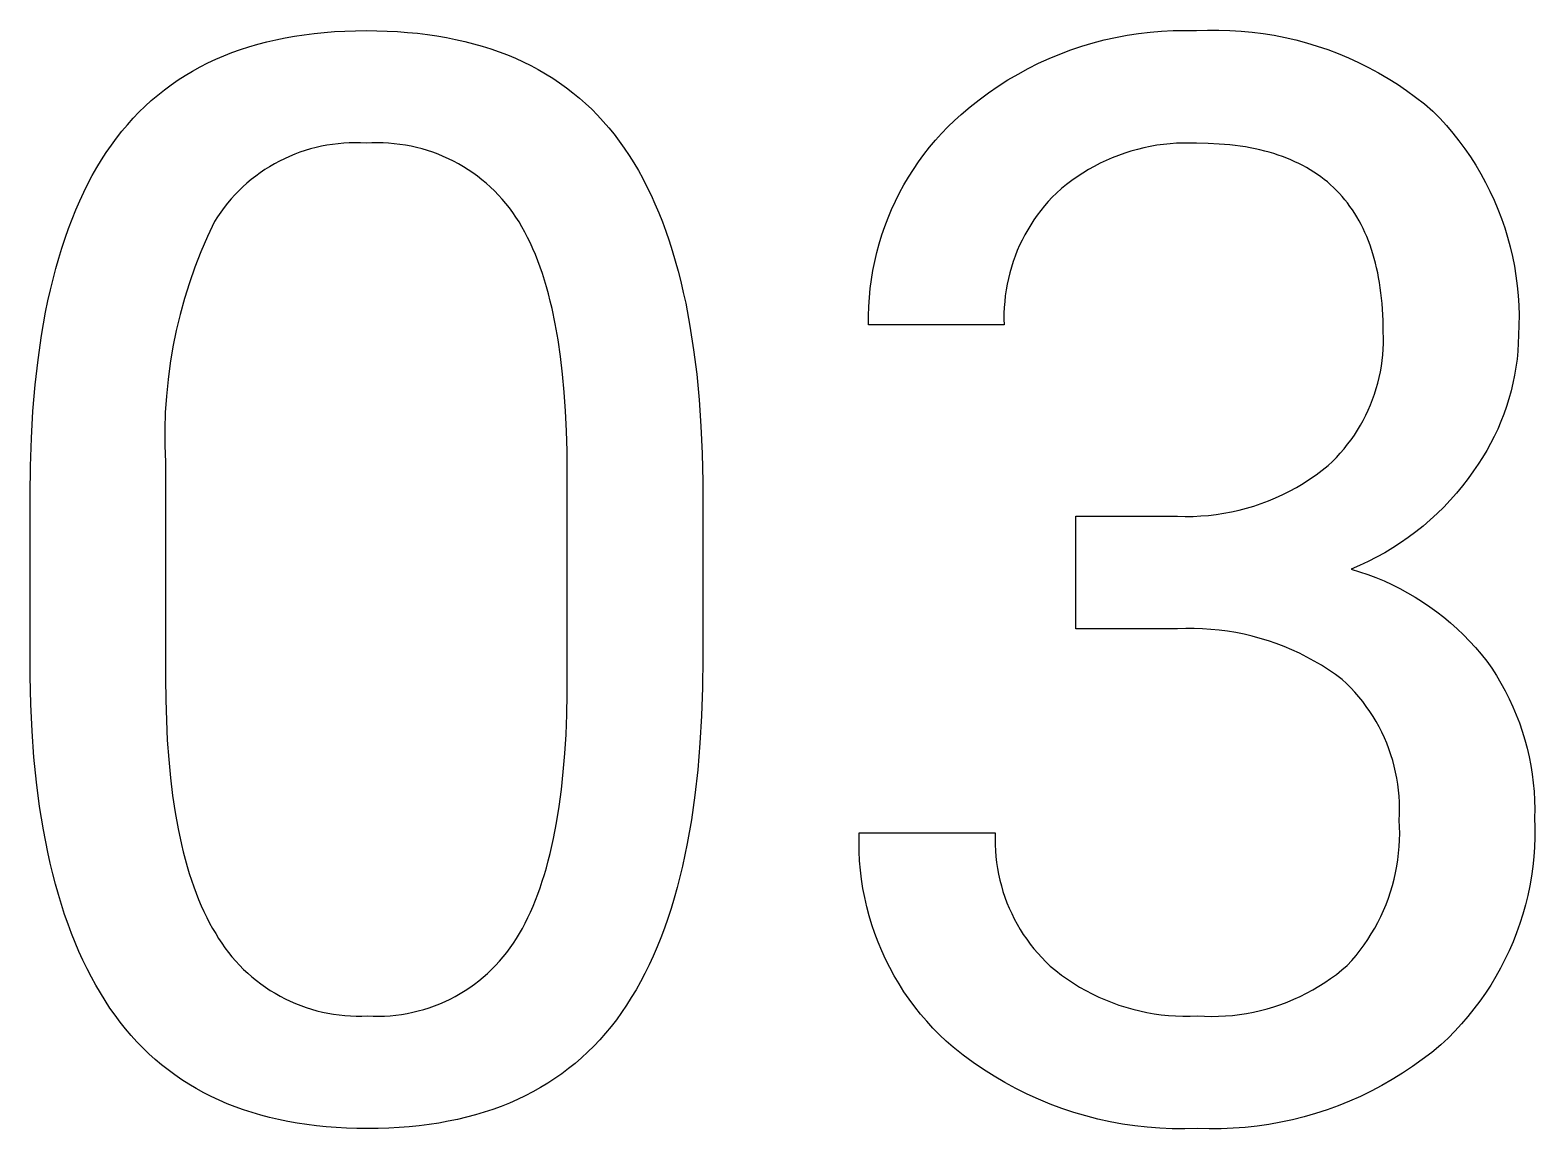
# Model space of a CAD drawing. Header units: millimetres. Extents: x 0 to 3480, y 0 to 2432.
# Drawn here: x 2509.27 to 2545.85, y 151.72 to 178.42 of the extents above; entities that cross this region are included whole.
import ezdxf

# ---------------------------------------------------------------- set-up
doc = ezdxf.new("R2010")
doc.units = ezdxf.units.MM
doc.header["$MEASUREMENT"] = 0
doc.layers.add('Domyślny', color=7, linetype='Continuous', true_color=0x000000)

msp = doc.modelspace()

# ---------------------------------------------------------------- linework, layer by layer
at = {"layer": 'Domyślny'}
for p, q in [((2515.025, 178.137), (2515.247, 178.189)), ((2515.247, 178.189), (2515.473, 178.235)), ((2515.473, 178.235), (2515.704, 178.276)), ((2515.704, 178.276), (2515.939, 178.311)), ((2515.939, 178.311), (2516.178, 178.341)), ((2516.178, 178.341), (2516.422, 178.366)), ((2516.422, 178.366), (2516.67, 178.385)), ((2516.67, 178.385), (2516.923, 178.398)), ((2516.923, 178.398), (2517.18, 178.406)), ((2517.18, 178.406), (2517.442, 178.409)), ((2517.442, 178.409), (2517.701, 178.407)), ((2517.701, 178.407), (2517.955, 178.399)), ((2517.955, 178.399), (2518.206, 178.386)), ((2518.206, 178.386), (2518.452, 178.367)), ((2518.452, 178.367), (2518.694, 178.344)), ((2518.694, 178.344), (2518.932, 178.315)), ((2518.932, 178.315), (2519.165, 178.281)), ((2519.165, 178.281), (2519.394, 178.241)), ((2519.394, 178.241), (2519.618, 178.197)), ((2519.618, 178.197), (2519.839, 178.147)), ((2519.839, 178.147), (2520.055, 178.092)), ((2535.112, 178.111), (2535.385, 178.183)), ((2535.385, 178.183), (2535.661, 178.245)), ((2535.661, 178.245), (2535.939, 178.297)), ((2535.939, 178.297), (2536.218, 178.34)), ((2536.218, 178.34), (2536.499, 178.373)), ((2536.499, 178.373), (2536.781, 178.397)), ((2536.781, 178.397), (2537.063, 178.411)), ((2537.063, 178.411), (2537.346, 178.415)), ((2537.346, 178.415), (2537.628, 178.409)), ((2537.628, 178.409), (2537.899, 178.42)), ((2537.899, 178.42), (2538.169, 178.422)), ((2538.169, 178.422), (2538.44, 178.415)), ((2538.44, 178.415), (2538.71, 178.399)), ((2538.71, 178.399), (2538.979, 178.374)), ((2538.979, 178.374), (2539.248, 178.34)), ((2539.248, 178.34), (2539.515, 178.297)), ((2539.515, 178.297), (2539.78, 178.245)), ((2539.78, 178.245), (2540.044, 178.184)), ((2540.044, 178.184), (2540.305, 178.114)), ((2513.785, 177.714), (2513.98, 177.798)), ((2513.98, 177.798), (2514.18, 177.877)), ((2514.18, 177.877), (2514.385, 177.95)), ((2514.385, 177.95), (2514.594, 178.018)), ((2514.594, 178.018), (2514.807, 178.08)), ((2514.807, 178.08), (2515.025, 178.137)), ((2520.055, 178.092), (2520.267, 178.032)), ((2520.267, 178.032), (2520.474, 177.966)), ((2520.474, 177.966), (2520.677, 177.895)), ((2520.677, 177.895), (2520.876, 177.819)), ((2520.876, 177.819), (2521.07, 177.738)), ((2534.048, 177.732), (2534.309, 177.84)), ((2534.309, 177.84), (2534.573, 177.94)), ((2534.573, 177.94), (2534.841, 178.03)), ((2534.841, 178.03), (2535.112, 178.111)), ((2540.305, 178.114), (2540.564, 178.035)), ((2540.564, 178.035), (2540.821, 177.948)), ((2540.821, 177.948), (2541.074, 177.852)), ((2541.074, 177.852), (2541.323, 177.748)), ((2513.046, 177.322), (2513.224, 177.428)), ((2513.224, 177.428), (2513.406, 177.529)), ((2513.406, 177.529), (2513.593, 177.624)), ((2513.593, 177.624), (2513.785, 177.714)), ((2521.07, 177.738), (2521.261, 177.651)), ((2521.261, 177.651), (2521.446, 177.56)), ((2521.446, 177.56), (2521.628, 177.463)), ((2521.628, 177.463), (2521.805, 177.36)), ((2533.289, 177.354), (2533.537, 177.488)), ((2533.537, 177.488), (2533.79, 177.615)), ((2533.79, 177.615), (2534.048, 177.732)), ((2541.323, 177.748), (2541.569, 177.636)), ((2541.569, 177.636), (2541.812, 177.515)), ((2541.812, 177.515), (2542.05, 177.386)), ((2512.537, 176.972), (2512.702, 177.094)), ((2512.702, 177.094), (2512.872, 177.211)), ((2512.872, 177.211), (2513.046, 177.322)), ((2521.805, 177.36), (2521.978, 177.253)), ((2521.978, 177.253), (2522.147, 177.14)), ((2522.147, 177.14), (2522.311, 177.022)), ((2532.574, 176.899), (2532.807, 177.059)), ((2532.807, 177.059), (2533.045, 177.21)), ((2533.045, 177.21), (2533.289, 177.354)), ((2542.05, 177.386), (2542.283, 177.249)), ((2542.283, 177.249), (2542.512, 177.105)), ((2542.512, 177.105), (2542.736, 176.953)), ((2512.068, 176.572), (2512.22, 176.711)), ((2512.22, 176.711), (2512.377, 176.844)), ((2512.377, 176.844), (2512.537, 176.972)), ((2522.311, 177.022), (2522.471, 176.899)), ((2522.471, 176.899), (2522.627, 176.771)), ((2522.627, 176.771), (2522.779, 176.637)), ((2532.124, 176.556), (2532.346, 176.731)), ((2532.346, 176.731), (2532.574, 176.899)), ((2542.736, 176.953), (2542.954, 176.793)), ((2542.954, 176.793), (2543.167, 176.627)), ((2511.778, 176.279), (2511.921, 176.428)), ((2511.921, 176.428), (2512.068, 176.572)), ((2522.779, 176.637), (2522.926, 176.498)), ((2522.926, 176.498), (2523.069, 176.354)), ((2523.069, 176.354), (2523.207, 176.204)), ((2531.744, 176.224), (2531.909, 176.373)), ((2531.909, 176.373), (2532.124, 176.556)), ((2543.167, 176.627), (2543.375, 176.453)), ((2543.375, 176.453), (2543.542, 176.281)), ((2511.375, 175.798), (2511.505, 175.964)), ((2511.505, 175.964), (2511.639, 176.124)), ((2511.639, 176.124), (2511.778, 176.279)), ((2523.207, 176.204), (2523.341, 176.05)), ((2523.341, 176.05), (2523.471, 175.89)), ((2531.431, 175.909), (2531.585, 176.069)), ((2531.585, 176.069), (2531.744, 176.224)), ((2543.542, 176.281), (2543.703, 176.103)), ((2543.703, 176.103), (2543.859, 175.92)), ((2511.127, 175.45), (2511.249, 175.627)), ((2511.249, 175.627), (2511.375, 175.798)), ((2516.358, 175.599), (2516.225, 175.57)), ((2516.491, 175.625), (2516.358, 175.599)), ((2516.626, 175.645), (2516.491, 175.625)), ((2516.761, 175.661), (2516.626, 175.645)), ((2516.897, 175.673), (2516.761, 175.661)), ((2517.033, 175.68), (2516.897, 175.673)), ((2517.169, 175.682), (2517.033, 175.68)), ((2517.306, 175.679), (2517.169, 175.682)), ((2517.442, 175.672), (2517.306, 175.679)), ((2517.579, 175.679), (2517.442, 175.672)), ((2517.716, 175.682), (2517.579, 175.679)), ((2517.853, 175.68), (2517.716, 175.682)), ((2517.99, 175.673), (2517.853, 175.68)), ((2518.127, 175.661), (2517.99, 175.673)), ((2518.263, 175.645), (2518.127, 175.661)), ((2518.399, 175.624), (2518.263, 175.645)), ((2518.534, 175.599), (2518.399, 175.624)), ((2518.668, 175.569), (2518.534, 175.599)), ((2523.471, 175.89), (2523.597, 175.724)), ((2523.597, 175.724), (2523.718, 175.554)), ((2531.14, 175.575), (2531.283, 175.744)), ((2531.283, 175.744), (2531.431, 175.909)), ((2536.505, 175.595), (2536.347, 175.562)), ((2536.664, 175.622), (2536.505, 175.595)), ((2536.824, 175.644), (2536.664, 175.622)), ((2536.984, 175.661), (2536.824, 175.644)), ((2537.145, 175.672), (2536.984, 175.661)), ((2537.306, 175.678), (2537.145, 175.672)), ((2537.467, 175.678), (2537.306, 175.678)), ((2537.628, 175.672), (2537.467, 175.678)), ((2537.908, 175.668), (2537.628, 175.672)), ((2538.178, 175.654), (2537.908, 175.668)), ((2538.31, 175.644), (2538.178, 175.654)), ((2538.439, 175.632), (2538.31, 175.644)), ((2538.567, 175.617), (2538.439, 175.632)), ((2538.692, 175.601), (2538.567, 175.617)), ((2538.815, 175.582), (2538.692, 175.601)), ((2543.859, 175.92), (2544.008, 175.731)), ((2544.008, 175.731), (2544.15, 175.538)), ((2510.896, 175.079), (2511.01, 175.268)), ((2511.01, 175.268), (2511.127, 175.45)), ((2515.334, 175.237), (2515.214, 175.172)), ((2515.456, 175.297), (2515.334, 175.237)), ((2515.58, 175.353), (2515.456, 175.297)), ((2515.706, 175.405), (2515.58, 175.353)), ((2515.833, 175.453), (2515.706, 175.405)), ((2515.962, 175.496), (2515.833, 175.453)), ((2516.093, 175.535), (2515.962, 175.496)), ((2516.225, 175.57), (2516.093, 175.535)), ((2518.801, 175.535), (2518.668, 175.569)), ((2518.933, 175.496), (2518.801, 175.535)), ((2519.063, 175.452), (2518.933, 175.496)), ((2519.191, 175.404), (2519.063, 175.452)), ((2519.318, 175.352), (2519.191, 175.404)), ((2519.444, 175.296), (2519.318, 175.352)), ((2519.567, 175.235), (2519.444, 175.296)), ((2519.688, 175.17), (2519.567, 175.235)), ((2523.718, 175.554), (2523.836, 175.377)), ((2523.836, 175.377), (2523.95, 175.195)), ((2530.746, 175.038), (2530.871, 175.221)), ((2530.871, 175.221), (2531.002, 175.4)), ((2531.002, 175.4), (2531.14, 175.575)), ((2535.432, 175.254), (2535.286, 175.185)), ((2535.58, 175.319), (2535.432, 175.254)), ((2535.73, 175.378), (2535.58, 175.319)), ((2535.882, 175.432), (2535.73, 175.378)), ((2536.035, 175.48), (2535.882, 175.432)), ((2536.191, 175.524), (2536.035, 175.48)), ((2536.347, 175.562), (2536.191, 175.524)), ((2538.936, 175.56), (2538.815, 175.582)), ((2539.054, 175.537), (2538.936, 175.56)), ((2539.171, 175.511), (2539.054, 175.537)), ((2539.285, 175.483), (2539.171, 175.511)), ((2539.397, 175.453), (2539.285, 175.483)), ((2539.506, 175.42), (2539.397, 175.453)), ((2539.614, 175.386), (2539.506, 175.42)), ((2539.719, 175.349), (2539.614, 175.386)), ((2539.822, 175.31), (2539.719, 175.349)), ((2539.923, 175.268), (2539.822, 175.31)), ((2540.022, 175.224), (2539.923, 175.268)), ((2540.118, 175.179), (2540.022, 175.224)), ((2544.15, 175.538), (2544.286, 175.34)), ((2544.286, 175.34), (2544.416, 175.138)), ((2510.68, 174.686), (2510.786, 174.885)), ((2510.786, 174.885), (2510.896, 175.079)), ((2514.758, 174.874), (2514.651, 174.79)), ((2514.868, 174.954), (2514.758, 174.874)), ((2514.981, 175.031), (2514.868, 174.954)), ((2515.096, 175.103), (2514.981, 175.031)), ((2515.214, 175.172), (2515.096, 175.103)), ((2519.806, 175.101), (2519.688, 175.17)), ((2519.923, 175.028), (2519.806, 175.101)), ((2520.037, 174.952), (2519.923, 175.028)), ((2520.148, 174.871), (2520.037, 174.952)), ((2520.256, 174.787), (2520.148, 174.871)), ((2523.95, 175.195), (2524.061, 175.008)), ((2524.061, 175.008), (2524.167, 174.814)), ((2530.627, 174.851), (2530.746, 175.038)), ((2534.729, 174.86), (2534.598, 174.768)), ((2534.864, 174.949), (2534.729, 174.86)), ((2535.002, 175.032), (2534.864, 174.949)), ((2535.143, 175.111), (2535.002, 175.032)), ((2535.286, 175.185), (2535.143, 175.111)), ((2540.212, 175.13), (2540.118, 175.179)), ((2540.304, 175.08), (2540.212, 175.13)), ((2540.394, 175.027), (2540.304, 175.08)), ((2540.481, 174.973), (2540.394, 175.027)), ((2540.567, 174.915), (2540.481, 174.973)), ((2540.65, 174.856), (2540.567, 174.915)), ((2540.731, 174.794), (2540.65, 174.856)), ((2544.416, 175.138), (2544.538, 174.931)), ((2544.538, 174.931), (2544.653, 174.721)), ((2510.578, 174.48), (2510.68, 174.686)), ((2514.347, 174.517), (2514.252, 174.419)), ((2514.445, 174.611), (2514.347, 174.517)), ((2514.546, 174.702), (2514.445, 174.611)), ((2514.651, 174.79), (2514.546, 174.702)), ((2520.361, 174.699), (2520.256, 174.787)), ((2520.464, 174.607), (2520.361, 174.699)), ((2520.563, 174.512), (2520.464, 174.607)), ((2520.659, 174.414), (2520.563, 174.512)), ((2524.167, 174.814), (2524.27, 174.615)), ((2524.27, 174.615), (2524.369, 174.41)), ((2530.408, 174.464), (2530.515, 174.659)), ((2530.515, 174.659), (2530.627, 174.851)), ((2534.344, 174.569), (2534.222, 174.463)), ((2534.469, 174.67), (2534.344, 174.569)), ((2534.598, 174.768), (2534.469, 174.67)), ((2540.809, 174.731), (2540.731, 174.794)), ((2540.886, 174.665), (2540.809, 174.731)), ((2540.96, 174.596), (2540.886, 174.665)), ((2541.032, 174.526), (2540.96, 174.596)), ((2541.102, 174.453), (2541.032, 174.526)), ((2544.653, 174.721), (2544.761, 174.506)), ((2544.761, 174.506), (2544.862, 174.288)), ((2510.385, 174.052), (2510.479, 174.269)), ((2510.479, 174.269), (2510.578, 174.48)), ((2514.073, 174.214), (2513.989, 174.107)), ((2514.161, 174.318), (2514.073, 174.214)), ((2514.252, 174.419), (2514.161, 174.318)), ((2520.751, 174.312), (2520.659, 174.414)), ((2520.84, 174.208), (2520.751, 174.312)), ((2520.926, 174.1), (2520.84, 174.208)), ((2524.369, 174.41), (2524.464, 174.2)), ((2524.464, 174.2), (2524.556, 173.984)), ((2530.216, 174.064), (2530.309, 174.266)), ((2530.309, 174.266), (2530.408, 174.464)), ((2533.932, 174.151), (2533.843, 174.04)), ((2534.025, 174.258), (2533.932, 174.151)), ((2534.122, 174.362), (2534.025, 174.258)), ((2534.222, 174.463), (2534.122, 174.362)), ((2541.169, 174.378), (2541.102, 174.453)), ((2541.235, 174.301), (2541.169, 174.378)), ((2541.298, 174.221), (2541.235, 174.301)), ((2541.359, 174.139), (2541.298, 174.221)), ((2541.418, 174.055), (2541.359, 174.139)), ((2544.862, 174.288), (2544.955, 174.067)), ((2510.207, 173.6), (2510.294, 173.829)), ((2510.294, 173.829), (2510.385, 174.052)), ((2513.759, 173.769), (2513.587, 173.406)), ((2513.831, 173.884), (2513.759, 173.769)), ((2513.908, 173.997), (2513.831, 173.884)), ((2513.989, 174.107), (2513.908, 173.997)), ((2521.007, 173.99), (2520.926, 174.1)), ((2521.085, 173.877), (2521.007, 173.99)), ((2521.159, 173.761), (2521.085, 173.877)), ((2521.231, 173.64), (2521.159, 173.761)), ((2524.556, 173.984), (2524.644, 173.762)), ((2524.644, 173.762), (2524.728, 173.534)), ((2530.051, 173.652), (2530.13, 173.86)), ((2530.13, 173.86), (2530.216, 174.064)), ((2533.675, 173.81), (2533.598, 173.692)), ((2533.757, 173.927), (2533.675, 173.81)), ((2533.843, 174.04), (2533.757, 173.927)), ((2541.474, 173.969), (2541.418, 174.055)), ((2541.528, 173.881), (2541.474, 173.969)), ((2541.581, 173.79), (2541.528, 173.881)), ((2541.63, 173.697), (2541.581, 173.79)), ((2544.955, 174.067), (2545.041, 173.843)), ((2545.041, 173.843), (2545.119, 173.616)), ((2510.124, 173.366), (2510.207, 173.6)), ((2513.587, 173.406), (2513.428, 173.036)), ((2521.301, 173.514), (2521.231, 173.64)), ((2521.369, 173.383), (2521.301, 173.514)), ((2524.728, 173.534), (2524.808, 173.301)), ((2529.914, 173.23), (2529.979, 173.443)), ((2529.979, 173.443), (2530.051, 173.652)), ((2533.454, 173.446), (2533.389, 173.32)), ((2533.524, 173.57), (2533.454, 173.446)), ((2533.598, 173.692), (2533.524, 173.57)), ((2541.678, 173.602), (2541.63, 173.697)), ((2541.723, 173.505), (2541.678, 173.602)), ((2541.767, 173.405), (2541.723, 173.505)), ((2541.808, 173.303), (2541.767, 173.405)), ((2545.119, 173.616), (2545.19, 173.386)), ((2509.97, 172.88), (2510.045, 173.126)), ((2510.045, 173.126), (2510.124, 173.366)), ((2513.428, 173.036), (2513.282, 172.661)), ((2521.434, 173.248), (2521.369, 173.383)), ((2521.497, 173.109), (2521.434, 173.248)), ((2521.558, 172.965), (2521.497, 173.109)), ((2524.808, 173.301), (2524.884, 173.062)), ((2524.884, 173.062), (2524.957, 172.817)), ((2529.857, 173.016), (2529.914, 173.23)), ((2533.271, 173.062), (2533.219, 172.929)), ((2533.328, 173.192), (2533.271, 173.062)), ((2533.389, 173.32), (2533.328, 173.192)), ((2541.846, 173.199), (2541.808, 173.303)), ((2541.883, 173.093), (2541.846, 173.199)), ((2541.917, 172.984), (2541.883, 173.093)), ((2545.19, 173.386), (2545.253, 173.154)), ((2545.253, 173.154), (2545.307, 172.921)), ((2509.899, 172.629), (2509.97, 172.88)), ((2513.282, 172.661), (2513.148, 172.282)), ((2521.616, 172.817), (2521.558, 172.965)), ((2521.673, 172.664), (2521.616, 172.817)), ((2521.726, 172.507), (2521.673, 172.664)), ((2524.957, 172.817), (2525.026, 172.567)), ((2529.763, 172.582), (2529.806, 172.8)), ((2529.806, 172.8), (2529.857, 173.016)), ((2533.127, 172.66), (2533.089, 172.524)), ((2533.171, 172.796), (2533.127, 172.66)), ((2533.219, 172.929), (2533.171, 172.796)), ((2541.95, 172.873), (2541.917, 172.984)), ((2541.979, 172.76), (2541.95, 172.873)), ((2542.007, 172.645), (2541.979, 172.76)), ((2545.307, 172.921), (2545.354, 172.685)), ((2545.354, 172.685), (2545.393, 172.448)), ((2509.768, 172.108), (2509.831, 172.371)), ((2509.831, 172.371), (2509.899, 172.629)), ((2521.778, 172.346), (2521.726, 172.507)), ((2521.827, 172.18), (2521.778, 172.346)), ((2525.026, 172.567), (2525.091, 172.311)), ((2525.091, 172.311), (2525.153, 172.049)), ((2529.698, 172.143), (2529.727, 172.363)), ((2529.727, 172.363), (2529.763, 172.582)), ((2533.054, 172.386), (2533.025, 172.247)), ((2533.089, 172.524), (2533.054, 172.386)), ((2542.033, 172.527), (2542.007, 172.645)), ((2542.056, 172.407), (2542.033, 172.527)), ((2542.077, 172.285), (2542.056, 172.407)), ((2545.393, 172.448), (2545.424, 172.21)), ((2509.708, 171.84), (2509.768, 172.108)), ((2513.148, 172.282), (2513.028, 171.898)), ((2521.874, 172.009), (2521.827, 172.18)), ((2521.919, 171.835), (2521.874, 172.009)), ((2525.153, 172.049), (2525.211, 171.782)), ((2529.677, 171.922), (2529.698, 172.143)), ((2532.98, 171.966), (2532.965, 171.825)), ((2533, 172.107), (2532.98, 171.966)), ((2533.025, 172.247), (2533, 172.107)), ((2542.096, 172.161), (2542.077, 172.285)), ((2542.112, 172.034), (2542.096, 172.161)), ((2542.127, 171.906), (2542.112, 172.034)), ((2545.424, 172.21), (2545.447, 171.971)), ((2545.447, 171.971), (2545.461, 171.731)), ((2509.552, 170.999), (2509.652, 171.565)), ((2509.652, 171.565), (2509.708, 171.84)), ((2513.028, 171.898), (2512.921, 171.51)), ((2521.961, 171.655), (2521.919, 171.835)), ((2522.039, 171.284), (2521.961, 171.655)), ((2525.211, 171.782), (2525.315, 171.23)), ((2529.657, 171.479), (2529.663, 171.701)), ((2529.663, 171.701), (2529.677, 171.922)), ((2532.954, 171.683), (2532.948, 171.541)), ((2532.965, 171.825), (2532.954, 171.683)), ((2542.139, 171.775), (2542.127, 171.906)), ((2542.149, 171.641), (2542.139, 171.775)), ((2542.162, 171.368), (2542.149, 171.641)), ((2545.461, 171.731), (2545.468, 171.491)), ((2512.921, 171.51), (2512.827, 171.119)), ((2522.108, 170.894), (2522.039, 171.284)), ((2525.315, 171.23), (2525.404, 170.655)), ((2529.658, 171.257), (2529.657, 171.479)), ((2532.951, 171.257), (2529.658, 171.257)), ((2532.948, 171.541), (2532.947, 171.399)), ((2532.947, 171.399), (2532.951, 171.257)), ((2542.167, 171.086), (2542.162, 171.368)), ((2545.466, 171.251), (2545.457, 171.011)), ((2545.468, 171.491), (2545.466, 171.251)), ((2509.467, 170.409), (2509.552, 170.999)), ((2512.827, 171.119), (2512.746, 170.725)), ((2522.168, 170.487), (2522.108, 170.894)), ((2542.171, 170.947), (2542.167, 171.086)), ((2542.17, 170.808), (2542.171, 170.947)), ((2545.457, 171.011), (2545.451, 170.815)), ((2512.746, 170.725), (2512.68, 170.328)), ((2522.218, 170.063), (2522.168, 170.487)), ((2525.404, 170.655), (2525.479, 170.058)), ((2542.14, 170.391), (2542.155, 170.529)), ((2542.155, 170.529), (2542.165, 170.668)), ((2542.165, 170.668), (2542.17, 170.808)), ((2545.438, 170.619), (2545.419, 170.424)), ((2545.451, 170.815), (2545.438, 170.619)), ((2509.397, 169.797), (2509.467, 170.409)), ((2512.68, 170.328), (2512.627, 169.93)), ((2542.069, 169.979), (2542.097, 170.116)), ((2542.097, 170.116), (2542.121, 170.253)), ((2542.121, 170.253), (2542.14, 170.391)), ((2545.393, 170.229), (2545.36, 170.036)), ((2545.419, 170.424), (2545.393, 170.229)), ((2509.343, 169.161), (2509.397, 169.797)), ((2512.627, 169.93), (2512.587, 169.529)), ((2522.259, 169.62), (2522.218, 170.063)), ((2525.479, 170.058), (2525.538, 169.438)), ((2541.998, 169.71), (2542.036, 169.844)), ((2542.036, 169.844), (2542.069, 169.979)), ((2545.321, 169.843), (2545.275, 169.652)), ((2545.36, 170.036), (2545.321, 169.843)), ((2512.587, 169.529), (2512.561, 169.128)), ((2522.291, 169.16), (2522.259, 169.62)), ((2525.538, 169.438), (2525.582, 168.795)), ((2541.859, 169.316), (2541.91, 169.446)), ((2541.91, 169.446), (2541.956, 169.577)), ((2541.956, 169.577), (2541.998, 169.71)), ((2545.223, 169.463), (2545.164, 169.276)), ((2545.275, 169.652), (2545.223, 169.463)), ((2509.305, 168.503), (2509.343, 169.161)), ((2512.561, 169.128), (2512.549, 168.726)), ((2522.314, 168.682), (2522.291, 169.16)), ((2541.681, 168.938), (2541.744, 169.062)), ((2541.744, 169.062), (2541.804, 169.188)), ((2541.804, 169.188), (2541.859, 169.316)), ((2545.1, 169.09), (2545.028, 168.907)), ((2545.164, 169.276), (2545.1, 169.09)), ((2512.549, 168.726), (2512.551, 168.323)), ((2522.328, 168.186), (2522.314, 168.682)), ((2525.582, 168.795), (2525.611, 168.129)), ((2541.465, 168.581), (2541.541, 168.697)), ((2541.541, 168.697), (2541.613, 168.817)), ((2541.613, 168.817), (2541.681, 168.938)), ((2544.951, 168.727), (2544.867, 168.549)), ((2545.028, 168.907), (2544.951, 168.727)), ((2509.281, 167.821), (2509.305, 168.503)), ((2512.551, 168.323), (2512.567, 167.922)), ((2541.215, 168.246), (2541.302, 168.355)), ((2541.302, 168.355), (2541.386, 168.466)), ((2541.386, 168.466), (2541.465, 168.581)), ((2544.778, 168.375), (2544.683, 168.203)), ((2544.867, 168.549), (2544.778, 168.375)), ((2512.567, 167.922), (2512.567, 162.659)), ((2522.333, 167.673), (2522.328, 168.186)), ((2525.611, 168.129), (2525.625, 167.44)), ((2540.832, 167.843), (2540.933, 167.939)), ((2540.933, 167.939), (2541.03, 168.038)), ((2541.03, 168.038), (2541.124, 168.141)), ((2541.124, 168.141), (2541.215, 168.246)), ((2544.581, 168.035), (2544.475, 167.87)), ((2544.683, 168.203), (2544.581, 168.035)), ((2509.274, 167.117), (2509.281, 167.821)), ((2522.333, 162.285), (2522.333, 167.673)), ((2540.378, 167.506), (2540.533, 167.613)), ((2540.533, 167.613), (2540.684, 167.725)), ((2540.684, 167.725), (2540.832, 167.843)), ((2544.362, 167.709), (2544.23, 167.524)), ((2544.475, 167.87), (2544.362, 167.709)), ((2525.625, 167.44), (2525.625, 163.159)), ((2539.724, 167.134), (2539.892, 167.218)), ((2539.892, 167.218), (2540.057, 167.308)), ((2540.057, 167.308), (2540.219, 167.404)), ((2540.219, 167.404), (2540.378, 167.506)), ((2544.091, 167.343), (2543.946, 167.167)), ((2544.23, 167.524), (2544.091, 167.343)), ((2509.274, 162.712), (2509.274, 167.117)), ((2538.843, 166.802), (2539.024, 166.856)), ((2539.024, 166.856), (2539.202, 166.916)), ((2539.202, 166.916), (2539.378, 166.983)), ((2539.378, 166.983), (2539.552, 167.055)), ((2539.552, 167.055), (2539.724, 167.134)), ((2543.639, 166.831), (2543.477, 166.671)), ((2543.796, 166.996), (2543.639, 166.831)), ((2543.946, 167.167), (2543.796, 166.996)), ((2534.694, 166.607), (2537.166, 166.607)), ((2534.694, 163.87), (2534.694, 166.607)), ((2537.166, 166.607), (2537.354, 166.602)), ((2537.354, 166.602), (2537.543, 166.604)), ((2537.543, 166.604), (2537.731, 166.613)), ((2537.731, 166.613), (2537.919, 166.628)), ((2537.919, 166.628), (2538.106, 166.65)), ((2538.106, 166.65), (2538.292, 166.679)), ((2538.292, 166.679), (2538.477, 166.713)), ((2538.477, 166.713), (2538.661, 166.755)), ((2538.661, 166.755), (2538.843, 166.802)), ((2543.31, 166.516), (2543.137, 166.368)), ((2543.477, 166.671), (2543.31, 166.516)), ((2542.777, 166.089), (2542.589, 165.959)), ((2542.959, 166.226), (2542.777, 166.089)), ((2543.137, 166.368), (2542.959, 166.226)), ((2542.202, 165.719), (2542.003, 165.609)), ((2542.398, 165.836), (2542.202, 165.719)), ((2542.589, 165.959), (2542.398, 165.836)), ((2541.593, 165.41), (2541.384, 165.321)), ((2541.8, 165.506), (2541.593, 165.41)), ((2542.003, 165.609), (2541.8, 165.506)), ((2541.384, 165.321), (2541.588, 165.259)), ((2541.588, 165.259), (2541.79, 165.191)), ((2541.79, 165.191), (2541.989, 165.115)), ((2541.989, 165.115), (2542.186, 165.034)), ((2542.186, 165.034), (2542.38, 164.945)), ((2542.38, 164.945), (2542.571, 164.85)), ((2542.571, 164.85), (2542.758, 164.749)), ((2542.758, 164.749), (2542.943, 164.642)), ((2542.943, 164.642), (2543.123, 164.528)), ((2543.123, 164.528), (2543.3, 164.409)), ((2543.3, 164.409), (2543.472, 164.283)), ((2543.472, 164.283), (2543.64, 164.152)), ((2543.64, 164.152), (2543.804, 164.015)), ((2543.804, 164.015), (2543.963, 163.873)), ((2537.166, 163.87), (2534.694, 163.87)), ((2537.369, 163.877), (2537.166, 163.87)), ((2537.573, 163.878), (2537.369, 163.877)), ((2537.776, 163.871), (2537.573, 163.878)), ((2537.98, 163.858), (2537.776, 163.871)), ((2538.182, 163.839), (2537.98, 163.858)), ((2538.384, 163.812), (2538.182, 163.839)), ((2538.585, 163.779), (2538.384, 163.812)), ((2538.784, 163.739), (2538.585, 163.779)), ((2538.983, 163.692), (2538.784, 163.739)), ((2539.179, 163.639), (2538.983, 163.692)), ((2539.374, 163.579), (2539.179, 163.639)), ((2539.566, 163.513), (2539.374, 163.579)), ((2543.963, 163.873), (2544.117, 163.726)), ((2544.117, 163.726), (2544.266, 163.574)), ((2544.266, 163.574), (2544.41, 163.417)), ((2525.625, 163.159), (2525.618, 162.446)), ((2539.756, 163.441), (2539.566, 163.513)), ((2539.944, 163.362), (2539.756, 163.441)), ((2540.129, 163.277), (2539.944, 163.362)), ((2540.311, 163.186), (2540.129, 163.277)), ((2540.49, 163.088), (2540.311, 163.186)), ((2544.41, 163.417), (2544.549, 163.255)), ((2544.549, 163.255), (2544.682, 163.088)), ((2540.665, 162.985), (2540.49, 163.088)), ((2540.837, 162.876), (2540.665, 162.985)), ((2541.005, 162.762), (2540.837, 162.876)), ((2544.682, 163.088), (2544.804, 162.913)), ((2544.804, 162.913), (2544.919, 162.733)), ((2509.29, 162.039), (2509.274, 162.712)), ((2512.567, 162.659), (2512.571, 162.143)), ((2525.618, 162.446), (2525.594, 161.756)), ((2541.17, 162.642), (2541.005, 162.762)), ((2541.277, 162.541), (2541.17, 162.642)), ((2541.38, 162.437), (2541.277, 162.541)), ((2541.48, 162.329), (2541.38, 162.437)), ((2544.919, 162.733), (2545.029, 162.55)), ((2545.029, 162.55), (2545.132, 162.362)), ((2512.571, 162.143), (2512.586, 161.644)), ((2522.321, 161.786), (2522.333, 162.285)), ((2541.576, 162.218), (2541.48, 162.329)), ((2541.668, 162.103), (2541.576, 162.218)), ((2541.756, 161.986), (2541.668, 162.103)), ((2545.132, 162.362), (2545.229, 162.172)), ((2545.229, 162.172), (2545.319, 161.978)), ((2509.322, 161.386), (2509.29, 162.039)), ((2522.302, 161.305), (2522.321, 161.786)), ((2525.594, 161.756), (2525.556, 161.09)), ((2541.84, 161.865), (2541.756, 161.986)), ((2541.92, 161.742), (2541.84, 161.865)), ((2541.995, 161.616), (2541.92, 161.742)), ((2545.319, 161.978), (2545.402, 161.781)), ((2545.402, 161.781), (2545.478, 161.582)), ((2509.368, 160.754), (2509.322, 161.386)), ((2512.586, 161.644), (2512.609, 161.163)), ((2542.066, 161.487), (2541.995, 161.616)), ((2542.133, 161.356), (2542.066, 161.487)), ((2542.195, 161.223), (2542.133, 161.356)), ((2545.478, 161.582), (2545.548, 161.38)), ((2545.548, 161.38), (2545.61, 161.176)), ((2512.609, 161.163), (2512.643, 160.698)), ((2522.273, 160.841), (2522.302, 161.305)), ((2525.556, 161.09), (2525.502, 160.446)), ((2542.253, 161.088), (2542.195, 161.223)), ((2542.305, 160.951), (2542.253, 161.088)), ((2545.61, 161.176), (2545.665, 160.969)), ((2545.665, 160.969), (2545.714, 160.761)), ((2509.43, 160.144), (2509.368, 160.754)), ((2512.643, 160.698), (2512.686, 160.251)), ((2522.235, 160.393), (2522.273, 160.841)), ((2542.354, 160.812), (2542.305, 160.951)), ((2542.397, 160.672), (2542.354, 160.812)), ((2542.435, 160.53), (2542.397, 160.672)), ((2545.714, 160.761), (2545.755, 160.552)), ((2512.686, 160.251), (2512.738, 159.821)), ((2522.189, 159.963), (2522.235, 160.393)), ((2525.502, 160.446), (2525.432, 159.827)), ((2542.469, 160.387), (2542.435, 160.53)), ((2542.497, 160.243), (2542.469, 160.387)), ((2542.521, 160.098), (2542.497, 160.243)), ((2545.755, 160.552), (2545.788, 160.341)), ((2545.788, 160.341), (2545.815, 160.129)), ((2509.506, 159.555), (2509.43, 160.144)), ((2522.134, 159.549), (2522.189, 159.963)), ((2542.539, 159.953), (2542.521, 160.098)), ((2542.553, 159.806), (2542.539, 159.953)), ((2545.815, 160.129), (2545.834, 159.916)), ((2545.834, 159.916), (2545.846, 159.703)), ((2509.598, 158.988), (2509.506, 159.555)), ((2512.738, 159.821), (2512.8, 159.408)), ((2522.07, 159.153), (2522.134, 159.549)), ((2525.432, 159.827), (2525.348, 159.23)), ((2542.562, 159.66), (2542.553, 159.806)), ((2542.565, 159.513), (2542.562, 159.66)), ((2542.564, 159.366), (2542.565, 159.513)), ((2545.846, 159.703), (2545.85, 159.489)), ((2512.8, 159.408), (2512.871, 159.012)), ((2521.997, 158.773), (2522.07, 159.153)), ((2525.348, 159.23), (2525.247, 158.656)), ((2542.557, 159.219), (2542.564, 159.366)), ((2542.565, 159.059), (2542.557, 159.219)), ((2545.85, 159.489), (2545.847, 159.275)), ((2545.847, 159.275), (2545.854, 159.039)), ((2509.704, 158.441), (2509.598, 158.988)), ((2512.871, 159.012), (2512.952, 158.633)), ((2521.915, 158.41), (2521.997, 158.773)), ((2529.424, 158.686), (2529.429, 158.912)), ((2529.429, 158.912), (2532.737, 158.912)), ((2532.737, 158.912), (2532.734, 158.767)), ((2532.734, 158.767), (2532.735, 158.623)), ((2542.564, 158.738), (2542.567, 158.898)), ((2542.567, 158.898), (2542.565, 159.059)), ((2545.853, 158.802), (2545.844, 158.565)), ((2545.854, 159.039), (2545.853, 158.802)), ((2509.763, 158.176), (2509.704, 158.441)), ((2512.952, 158.633), (2512.996, 158.45)), ((2512.996, 158.45), (2513.043, 158.271)), ((2521.871, 158.235), (2521.915, 158.41)), ((2525.247, 158.656), (2525.191, 158.379)), ((2529.428, 158.459), (2529.424, 158.686)), ((2529.439, 158.233), (2529.428, 158.459)), ((2532.735, 158.623), (2532.741, 158.479)), ((2532.741, 158.479), (2532.753, 158.334)), ((2542.522, 158.258), (2542.542, 158.417)), ((2542.542, 158.417), (2542.556, 158.577)), ((2542.556, 158.577), (2542.564, 158.738)), ((2545.844, 158.565), (2545.827, 158.329)), ((2509.826, 157.916), (2509.763, 158.176)), ((2513.043, 158.271), (2513.091, 158.097)), ((2513.091, 158.097), (2513.143, 157.927)), ((2521.776, 157.898), (2521.825, 158.064)), ((2521.825, 158.064), (2521.871, 158.235)), ((2525.132, 158.106), (2525.068, 157.84)), ((2525.191, 158.379), (2525.132, 158.106)), ((2529.459, 158.007), (2529.439, 158.233)), ((2532.753, 158.334), (2532.769, 158.191)), ((2532.769, 158.191), (2532.79, 158.048)), ((2532.79, 158.048), (2532.816, 157.906)), ((2542.467, 157.941), (2542.497, 158.099)), ((2542.497, 158.099), (2542.522, 158.258)), ((2545.802, 158.093), (2545.77, 157.858)), ((2545.827, 158.329), (2545.802, 158.093)), ((2509.892, 157.662), (2509.826, 157.916)), ((2509.963, 157.412), (2509.892, 157.662)), ((2513.143, 157.927), (2513.196, 157.761)), ((2513.196, 157.761), (2513.252, 157.6)), ((2521.672, 157.578), (2521.725, 157.736)), ((2521.725, 157.736), (2521.776, 157.898)), ((2525.068, 157.84), (2525, 157.58)), ((2529.486, 157.783), (2529.459, 158.007)), ((2529.52, 157.559), (2529.486, 157.783)), ((2532.816, 157.906), (2532.848, 157.765)), ((2532.848, 157.765), (2532.884, 157.625)), ((2542.39, 157.629), (2542.431, 157.785)), ((2542.431, 157.785), (2542.467, 157.941)), ((2545.77, 157.858), (2545.729, 157.625)), ((2510.036, 157.168), (2509.963, 157.412)), ((2513.252, 157.6), (2513.31, 157.443)), ((2513.31, 157.443), (2513.371, 157.29)), ((2521.56, 157.274), (2521.617, 157.424)), ((2521.617, 157.424), (2521.672, 157.578)), ((2524.929, 157.325), (2524.854, 157.076)), ((2525, 157.58), (2524.929, 157.325)), ((2529.563, 157.337), (2529.52, 157.559)), ((2529.613, 157.116), (2529.563, 157.337)), ((2532.884, 157.625), (2532.924, 157.486)), ((2532.924, 157.486), (2532.97, 157.349)), ((2532.97, 157.349), (2533.021, 157.214)), ((2542.236, 157.173), (2542.293, 157.323)), ((2542.293, 157.323), (2542.344, 157.475)), ((2542.344, 157.475), (2542.39, 157.629)), ((2545.68, 157.393), (2545.624, 157.163)), ((2545.729, 157.625), (2545.68, 157.393)), ((2510.114, 156.93), (2510.036, 157.168)), ((2510.196, 156.696), (2510.114, 156.93)), ((2513.371, 157.29), (2513.434, 157.141)), ((2513.434, 157.141), (2513.5, 156.997)), ((2513.5, 156.997), (2513.567, 156.857)), ((2521.374, 156.851), (2521.438, 156.988)), ((2521.438, 156.988), (2521.5, 157.129)), ((2521.5, 157.129), (2521.56, 157.274)), ((2524.854, 157.076), (2524.775, 156.833)), ((2529.67, 156.897), (2529.613, 157.116)), ((2533.021, 157.214), (2533.076, 157.08)), ((2533.076, 157.08), (2533.135, 156.948)), ((2533.135, 156.948), (2533.199, 156.819)), ((2542.107, 156.879), (2542.174, 157.025)), ((2542.174, 157.025), (2542.236, 157.173)), ((2545.56, 156.935), (2545.488, 156.709)), ((2545.624, 157.163), (2545.56, 156.935)), ((2510.281, 156.468), (2510.196, 156.696)), ((2513.567, 156.857), (2513.638, 156.721)), ((2513.638, 156.721), (2513.71, 156.59)), ((2513.71, 156.59), (2513.785, 156.462)), ((2521.169, 156.466), (2521.24, 156.59)), ((2521.24, 156.59), (2521.308, 156.718)), ((2521.308, 156.718), (2521.374, 156.851)), ((2524.692, 156.596), (2524.605, 156.364)), ((2524.775, 156.833), (2524.692, 156.596)), ((2529.736, 156.68), (2529.67, 156.897)), ((2529.808, 156.466), (2529.736, 156.68)), ((2533.199, 156.819), (2533.268, 156.692)), ((2533.268, 156.692), (2533.341, 156.567)), ((2533.341, 156.567), (2533.418, 156.445)), ((2541.877, 156.455), (2541.959, 156.594)), ((2541.959, 156.594), (2542.035, 156.735)), ((2542.035, 156.735), (2542.107, 156.879)), ((2545.488, 156.709), (2545.409, 156.486)), ((2510.37, 156.246), (2510.281, 156.468)), ((2510.462, 156.028), (2510.37, 156.246)), ((2513.785, 156.462), (2513.857, 156.344)), ((2513.857, 156.344), (2513.932, 156.229)), ((2513.932, 156.229), (2514.011, 156.116)), ((2520.943, 156.116), (2521.022, 156.23)), ((2521.022, 156.23), (2521.096, 156.346)), ((2521.096, 156.346), (2521.169, 156.466)), ((2524.605, 156.364), (2524.514, 156.139)), ((2529.888, 156.254), (2529.808, 156.466)), ((2529.976, 156.045), (2529.888, 156.254)), ((2533.418, 156.445), (2533.5, 156.326)), ((2533.5, 156.326), (2533.586, 156.209)), ((2533.586, 156.209), (2533.675, 156.096)), ((2541.701, 156.187), (2541.791, 156.32)), ((2541.791, 156.32), (2541.877, 156.455)), ((2545.322, 156.266), (2545.228, 156.048)), ((2545.409, 156.486), (2545.322, 156.266)), ((2510.559, 155.816), (2510.462, 156.028)), ((2514.011, 156.116), (2514.095, 156.006)), ((2514.095, 156.006), (2514.181, 155.898)), ((2514.181, 155.898), (2514.272, 155.794)), ((2520.685, 155.792), (2520.775, 155.897)), ((2520.775, 155.897), (2520.861, 156.005)), ((2520.861, 156.005), (2520.943, 156.116)), ((2524.42, 155.919), (2524.321, 155.705)), ((2524.514, 156.139), (2524.42, 155.919)), ((2530.07, 155.839), (2529.976, 156.045)), ((2530.172, 155.637), (2530.07, 155.839)), ((2533.675, 156.096), (2533.769, 155.986)), ((2533.769, 155.986), (2533.866, 155.879)), ((2533.866, 155.879), (2533.967, 155.775)), ((2541.402, 155.809), (2541.506, 155.932)), ((2541.506, 155.932), (2541.605, 156.058)), ((2541.605, 156.058), (2541.701, 156.187)), ((2545.127, 155.834), (2545.018, 155.623)), ((2545.228, 156.048), (2545.127, 155.834)), ((2510.659, 155.61), (2510.559, 155.816)), ((2510.763, 155.408), (2510.659, 155.61)), ((2514.272, 155.794), (2514.366, 155.693)), ((2514.366, 155.693), (2514.463, 155.595)), ((2514.463, 155.595), (2514.564, 155.501)), ((2514.564, 155.501), (2514.668, 155.41)), ((2520.29, 155.405), (2520.394, 155.497)), ((2520.394, 155.497), (2520.494, 155.592)), ((2520.494, 155.592), (2520.591, 155.69)), ((2520.591, 155.69), (2520.685, 155.792)), ((2524.219, 155.497), (2524.113, 155.294)), ((2524.321, 155.705), (2524.219, 155.497)), ((2530.28, 155.438), (2530.172, 155.637)), ((2533.967, 155.775), (2534.071, 155.675)), ((2534.071, 155.675), (2534.207, 155.564)), ((2534.207, 155.564), (2534.346, 155.457)), ((2540.889, 155.372), (2541.028, 155.473)), ((2541.028, 155.473), (2541.163, 155.579)), ((2541.163, 155.579), (2541.294, 155.69)), ((2541.294, 155.69), (2541.402, 155.809)), ((2545.018, 155.623), (2544.903, 155.417)), ((2510.87, 155.212), (2510.763, 155.408)), ((2510.982, 155.021), (2510.87, 155.212)), ((2514.668, 155.41), (2514.774, 155.323)), ((2514.774, 155.323), (2514.884, 155.239)), ((2514.884, 155.239), (2514.997, 155.16)), ((2514.997, 155.16), (2515.112, 155.084)), ((2519.846, 155.077), (2519.961, 155.153)), ((2519.961, 155.153), (2520.074, 155.233)), ((2520.074, 155.233), (2520.183, 155.318)), ((2520.183, 155.318), (2520.29, 155.405)), ((2524.113, 155.294), (2524.003, 155.098)), ((2530.396, 155.243), (2530.28, 155.438)), ((2530.517, 155.052), (2530.396, 155.243)), ((2534.346, 155.457), (2534.49, 155.355)), ((2534.49, 155.355), (2534.636, 155.257)), ((2534.636, 155.257), (2534.786, 155.165)), ((2534.786, 155.165), (2534.939, 155.079)), ((2540.454, 155.096), (2540.602, 155.183)), ((2540.602, 155.183), (2540.748, 155.275)), ((2540.748, 155.275), (2540.889, 155.372)), ((2544.78, 155.214), (2544.651, 155.015)), ((2544.903, 155.417), (2544.78, 155.214)), ((2511.097, 154.836), (2510.982, 155.021)), ((2511.216, 154.655), (2511.097, 154.836)), ((2515.112, 155.084), (2515.23, 155.012)), ((2515.23, 155.012), (2515.35, 154.944)), ((2515.35, 154.944), (2515.472, 154.88)), ((2515.472, 154.88), (2515.597, 154.821)), ((2515.597, 154.821), (2515.723, 154.766)), ((2515.723, 154.766), (2515.852, 154.715)), ((2519.105, 154.708), (2519.233, 154.758)), ((2519.233, 154.758), (2519.36, 154.814)), ((2519.36, 154.814), (2519.485, 154.873)), ((2519.485, 154.873), (2519.607, 154.937)), ((2519.607, 154.937), (2519.728, 155.005)), ((2519.728, 155.005), (2519.846, 155.077)), ((2523.889, 154.907), (2523.772, 154.722)), ((2524.003, 155.098), (2523.889, 154.907)), ((2530.646, 154.866), (2530.517, 155.052)), ((2530.781, 154.684), (2530.646, 154.866)), ((2534.939, 155.079), (2535.095, 154.997)), ((2535.095, 154.997), (2535.253, 154.921)), ((2535.253, 154.921), (2535.414, 154.85)), ((2535.414, 154.85), (2535.577, 154.785)), ((2535.577, 154.785), (2535.743, 154.726)), ((2539.511, 154.686), (2539.674, 154.741)), ((2539.674, 154.741), (2539.835, 154.801)), ((2539.835, 154.801), (2539.993, 154.867)), ((2539.993, 154.867), (2540.15, 154.938)), ((2540.15, 154.938), (2540.303, 155.015)), ((2540.303, 155.015), (2540.454, 155.096)), ((2544.515, 154.821), (2544.373, 154.632)), ((2544.651, 155.015), (2544.515, 154.821)), ((2511.338, 154.481), (2511.216, 154.655)), ((2511.465, 154.311), (2511.338, 154.481)), ((2515.852, 154.715), (2515.982, 154.669)), ((2515.982, 154.669), (2516.113, 154.627)), ((2516.113, 154.627), (2516.246, 154.589)), ((2516.246, 154.589), (2516.38, 154.557)), ((2516.38, 154.557), (2516.515, 154.528)), ((2516.515, 154.528), (2516.651, 154.505)), ((2516.651, 154.505), (2516.788, 154.486)), ((2516.788, 154.486), (2516.925, 154.472)), ((2516.925, 154.472), (2517.063, 154.462)), ((2517.063, 154.462), (2517.2, 154.457)), ((2517.2, 154.457), (2517.338, 154.457)), ((2517.338, 154.457), (2517.476, 154.462)), ((2517.476, 154.462), (2517.614, 154.456)), ((2517.614, 154.456), (2517.753, 154.455)), ((2517.753, 154.455), (2517.891, 154.459)), ((2517.891, 154.459), (2518.029, 154.468)), ((2518.029, 154.468), (2518.166, 154.481)), ((2518.166, 154.481), (2518.303, 154.5)), ((2518.303, 154.5), (2518.44, 154.523)), ((2518.44, 154.523), (2518.575, 154.55)), ((2518.575, 154.55), (2518.709, 154.583)), ((2518.709, 154.583), (2518.843, 154.62)), ((2518.843, 154.62), (2518.974, 154.661)), ((2518.974, 154.661), (2519.105, 154.708)), ((2523.525, 154.37), (2523.395, 154.202)), ((2523.65, 154.543), (2523.525, 154.37)), ((2523.772, 154.722), (2523.65, 154.543)), ((2530.922, 154.507), (2530.781, 154.684)), ((2531.069, 154.335), (2530.922, 154.507)), ((2535.743, 154.726), (2535.91, 154.672)), ((2535.91, 154.672), (2536.08, 154.625)), ((2536.08, 154.625), (2536.25, 154.583)), ((2536.25, 154.583), (2536.422, 154.547)), ((2536.422, 154.547), (2536.596, 154.516)), ((2536.596, 154.516), (2536.77, 154.492)), ((2536.77, 154.492), (2536.945, 154.474)), ((2536.945, 154.474), (2537.12, 154.462)), ((2537.12, 154.462), (2537.296, 154.456)), ((2537.296, 154.456), (2537.471, 154.456)), ((2537.471, 154.456), (2537.647, 154.462)), ((2537.647, 154.462), (2537.819, 154.453)), ((2537.819, 154.453), (2537.99, 154.45)), ((2537.99, 154.45), (2538.162, 154.453)), ((2538.162, 154.453), (2538.333, 154.462)), ((2538.333, 154.462), (2538.504, 154.476)), ((2538.504, 154.476), (2538.675, 154.497)), ((2538.675, 154.497), (2538.845, 154.523)), ((2538.845, 154.523), (2539.013, 154.555)), ((2539.013, 154.555), (2539.181, 154.593)), ((2539.181, 154.593), (2539.347, 154.637)), ((2539.347, 154.637), (2539.511, 154.686)), ((2544.224, 154.448), (2544.069, 154.268)), ((2544.373, 154.632), (2544.224, 154.448)), ((2511.596, 154.147), (2511.465, 154.311)), ((2511.731, 153.988), (2511.596, 154.147)), ((2523.26, 154.04), (2523.122, 153.883)), ((2523.395, 154.202), (2523.26, 154.04)), ((2531.222, 154.168), (2531.069, 154.335)), ((2531.38, 154.006), (2531.222, 154.168)), ((2531.544, 153.85), (2531.38, 154.006)), ((2543.908, 154.094), (2543.742, 153.926)), ((2544.069, 154.268), (2543.908, 154.094)), ((2511.87, 153.835), (2511.731, 153.988)), ((2512.014, 153.687), (2511.87, 153.835)), ((2512.161, 153.544), (2512.014, 153.687)), ((2522.979, 153.731), (2522.831, 153.586)), ((2523.122, 153.883), (2522.979, 153.731)), ((2531.714, 153.7), (2531.544, 153.85)), ((2531.952, 153.511), (2531.714, 153.7)), ((2543.57, 153.763), (2543.345, 153.577)), ((2543.742, 153.926), (2543.57, 153.763)), ((2512.313, 153.407), (2512.161, 153.544)), ((2512.469, 153.275), (2512.313, 153.407)), ((2512.63, 153.149), (2512.469, 153.275)), ((2522.524, 153.31), (2522.363, 153.181)), ((2522.68, 153.445), (2522.524, 153.31)), ((2522.831, 153.586), (2522.68, 153.445)), ((2532.198, 153.331), (2531.952, 153.511)), ((2532.449, 153.159), (2532.198, 153.331)), ((2543.114, 153.4), (2542.877, 153.23)), ((2543.345, 153.577), (2543.114, 153.4)), ((2512.794, 153.027), (2512.63, 153.149)), ((2512.963, 152.912), (2512.794, 153.027)), ((2513.136, 152.801), (2512.963, 152.912)), ((2522.03, 152.939), (2521.856, 152.826)), ((2522.199, 153.057), (2522.03, 152.939)), ((2522.363, 153.181), (2522.199, 153.057)), ((2532.706, 152.996), (2532.449, 153.159)), ((2532.969, 152.842), (2532.706, 152.996)), ((2542.386, 152.915), (2542.133, 152.771)), ((2542.634, 153.069), (2542.386, 152.915)), ((2542.877, 153.23), (2542.634, 153.069)), ((2513.313, 152.696), (2513.136, 152.801)), ((2513.494, 152.597), (2513.313, 152.696)), ((2513.679, 152.503), (2513.494, 152.597)), ((2521.496, 152.617), (2521.31, 152.52)), ((2521.678, 152.719), (2521.496, 152.617)), ((2521.856, 152.826), (2521.678, 152.719)), ((2533.237, 152.697), (2532.969, 152.842)), ((2533.509, 152.562), (2533.237, 152.697)), ((2533.786, 152.436), (2533.509, 152.562)), ((2541.875, 152.635), (2541.612, 152.508)), ((2542.133, 152.771), (2541.875, 152.635)), ((2513.869, 152.414), (2513.679, 152.503)), ((2514.063, 152.33), (2513.869, 152.414)), ((2514.261, 152.252), (2514.063, 152.33)), ((2514.463, 152.18), (2514.261, 152.252)), ((2514.67, 152.112), (2514.463, 152.18)), ((2520.521, 152.19), (2520.313, 152.121)), ((2520.725, 152.264), (2520.521, 152.19)), ((2520.924, 152.344), (2520.725, 152.264)), ((2521.119, 152.43), (2520.924, 152.344)), ((2521.31, 152.52), (2521.119, 152.43)), ((2534.068, 152.32), (2533.786, 152.436)), ((2534.353, 152.214), (2534.068, 152.32)), ((2534.642, 152.118), (2534.353, 152.214)), ((2540.801, 152.182), (2540.524, 152.092)), ((2541.075, 152.281), (2540.801, 152.182)), ((2541.346, 152.39), (2541.075, 152.281)), ((2541.612, 152.508), (2541.346, 152.39)), ((2514.881, 152.051), (2514.67, 152.112)), ((2515.096, 151.994), (2514.881, 152.051)), ((2515.315, 151.943), (2515.096, 151.994)), ((2515.538, 151.897), (2515.315, 151.943)), ((2515.766, 151.857), (2515.538, 151.897)), ((2515.997, 151.822), (2515.766, 151.857)), ((2516.233, 151.792), (2515.997, 151.822)), ((2518.973, 151.824), (2518.734, 151.794)), ((2519.207, 151.86), (2518.973, 151.824)), ((2519.437, 151.901), (2519.207, 151.86)), ((2519.662, 151.948), (2519.437, 151.901)), ((2519.883, 152), (2519.662, 151.948)), ((2520.1, 152.058), (2519.883, 152)), ((2520.313, 152.121), (2520.1, 152.058)), ((2534.934, 152.032), (2534.642, 152.118)), ((2535.229, 151.956), (2534.934, 152.032)), ((2535.526, 151.89), (2535.229, 151.956)), ((2535.826, 151.835), (2535.526, 151.89)), ((2536.127, 151.79), (2535.826, 151.835)), ((2539.389, 151.827), (2539.101, 151.785)), ((2539.676, 151.879), (2539.389, 151.827)), ((2539.961, 151.94), (2539.676, 151.879)), ((2540.244, 152.011), (2539.961, 151.94)), ((2540.524, 152.092), (2540.244, 152.011)), ((2516.474, 151.768), (2516.233, 151.792)), ((2516.718, 151.749), (2516.474, 151.768)), ((2516.967, 151.736), (2516.718, 151.749)), ((2517.219, 151.728), (2516.967, 151.736)), ((2517.476, 151.725), (2517.219, 151.728)), ((2517.737, 151.728), (2517.476, 151.725)), ((2517.992, 151.736), (2517.737, 151.728)), ((2518.244, 151.75), (2517.992, 151.736)), ((2518.491, 151.769), (2518.244, 151.75)), ((2518.734, 151.794), (2518.491, 151.769)), ((2536.429, 151.756), (2536.127, 151.79)), ((2536.733, 151.732), (2536.429, 151.756)), ((2537.037, 151.719), (2536.733, 151.732)), ((2537.341, 151.717), (2537.037, 151.719)), ((2537.646, 151.725), (2537.341, 151.717)), ((2537.937, 151.717), (2537.646, 151.725)), ((2538.229, 151.719), (2537.937, 151.717)), ((2538.52, 151.731), (2538.229, 151.719)), ((2538.811, 151.753), (2538.52, 151.731)), ((2539.101, 151.785), (2538.811, 151.753))]:
    msp.add_line(p, q, dxfattribs=at)

doc.saveas('drawing.dxf')
